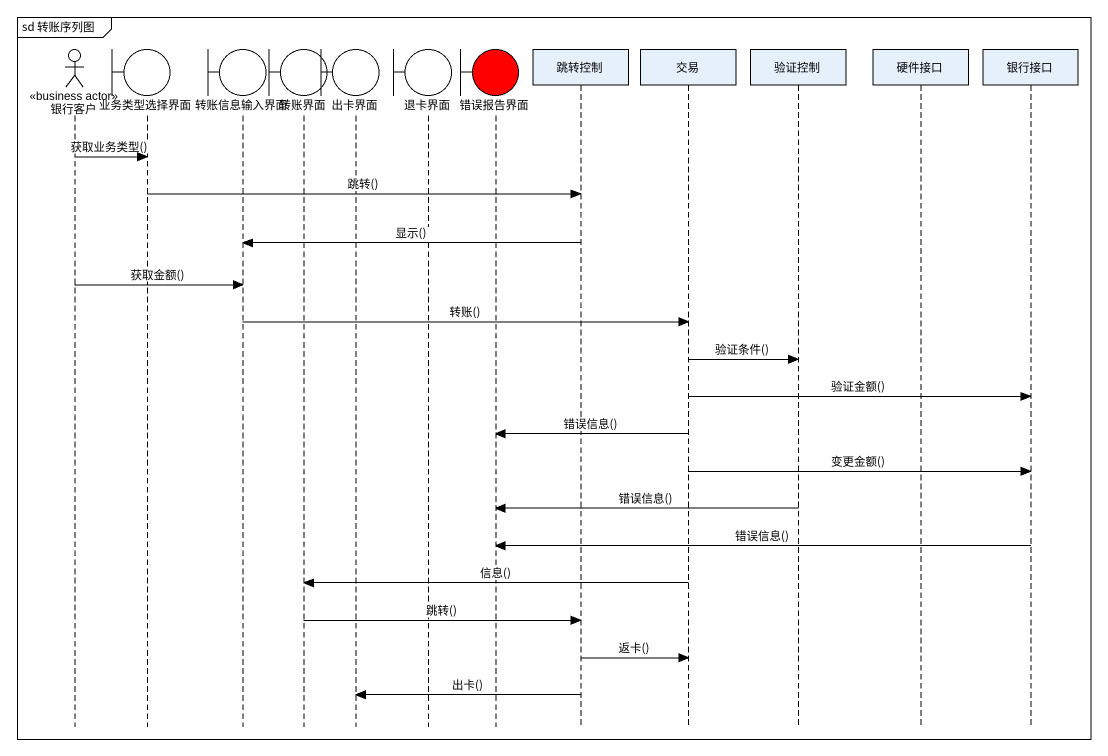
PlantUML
@startuml
mainframe sd 转账序列图
hide footbox
actor 银行客户 <<business actor>>
boundary 业务类型选择界面
boundary 转账信息输入界面
boundary 转账界面
boundary 出卡界面
boundary 退卡界面
boundary 错误报告界面 #FF0000
participant 跳转控制
participant 交易
participant 验证控制
participant 硬件接口
participant 银行接口

银行客户 -> 业务类型选择界面 : 获取业务类型()
业务类型选择界面 -> 跳转控制 : 跳转()
跳转控制 -> 转账信息输入界面 : 显示()
银行客户 -> 转账信息输入界面 : 获取金额()
转账信息输入界面 -> 交易 : 转账()
交易 -> 验证控制 : 验证条件()
交易 -> 银行接口 : 验证金额()
交易 -> 错误报告界面 : 错误信息()
交易 -> 银行接口 : 变更金额()
验证控制 -> 错误报告界面 : 错误信息()
银行接口 -> 错误报告界面 : 错误信息()
交易 -> 转账界面 : 信息()
转账界面 -> 跳转控制 : 跳转()
跳转控制 -> 交易 : 返卡()
跳转控制 -> 出卡界面 : 出卡()
@enduml
